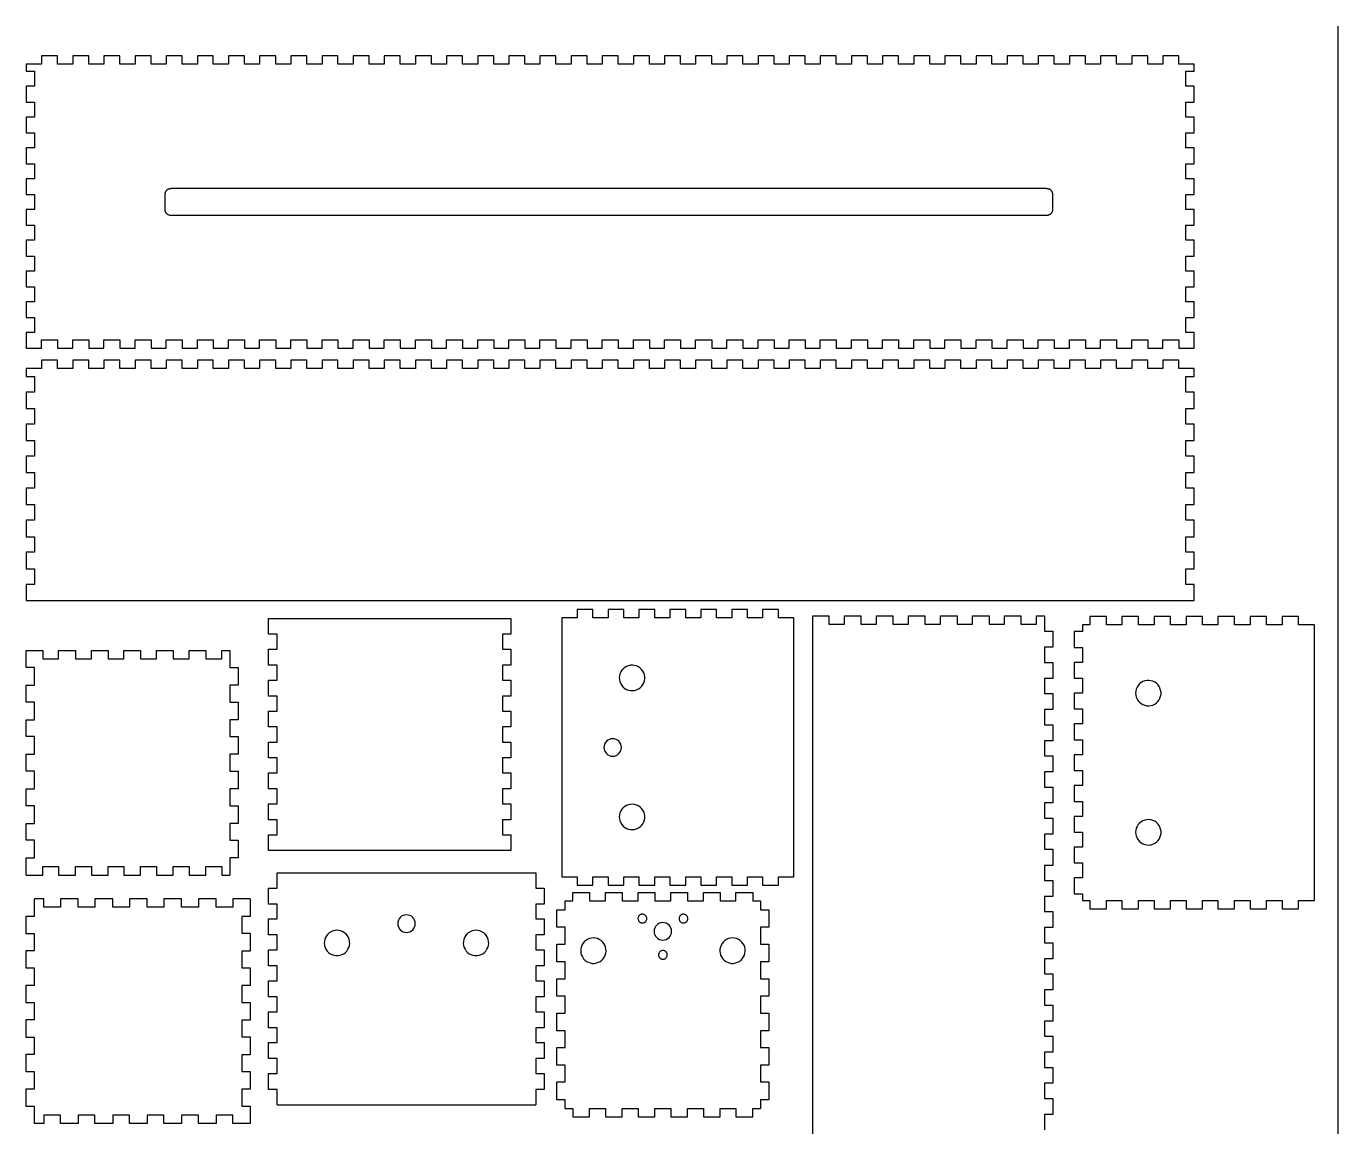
# Model space of a CAD drawing. Extents: x -165 to 464, y 144 to 1044.
# Drawn here: x -165 to 464, y 517 to 1044 of the extents above; entities that cross this region are included whole.
import ezdxf

# ---------------------------------------------------------------- set-up
doc = ezdxf.new("R2010")
doc.units = 0
doc.layers.add('LAYER_1', color=7, linetype='CONTINUOUS')

msp = doc.modelspace()

# ---------------------------------------------------------------- linework, layer by layer
at = {"layer": 'LAYER_1', "color": 7}
for points in [[(463.67, 1044.43), (463.67, 144.43)], [(-157.99, 894.1), (-150.3, 894.1), (-150.3, 890.1), (-143, 890.1), (-143, 894.1), (-135.38, 894.1), (-135.38, 890.1), (-128.08, 890.1), (-128.08, 894.1), (-120.4, 894.1), (-120.4, 890.1), (-113.16, 890.1), (-113.16, 894.1), (-105.47, 894.1), (-105.47, 890.1), (-98.23, 890.1), (-98.23, 894.1), (-90.55, 894.1), (-90.55, 890.1), (-83.25, 890.1), (-83.25, 894.1), (-75.63, 894.1), (-75.63, 890.1), (-68.33, 890.1), (-68.33, 894.1), (-60.64, 894.1), (-60.64, 890.1), (-53.4, 890.1), (-53.4, 894.1), (-45.72, 894.1), (-45.72, 890.1), (-38.48, 890.1), (-38.48, 894.1), (-30.8, 894.1), (-30.8, 890.1), (-23.5, 890.1), (-23.5, 894.1), (-15.87, 894.1), (-15.87, 890.1), (-8.57, 890.1), (-8.57, 894.1), (-0.89, 894.1), (-0.89, 890.1), (6.35, 890.1), (6.35, 894.1), (14.03, 894.1), (14.03, 890.1), (21.27, 890.1), (21.27, 894.1), (28.96, 894.1), (28.96, 890.1), (36.26, 890.1), (36.26, 894.1), (43.88, 894.1), (43.88, 890.1), (51.18, 890.1), (51.18, 894.1), (58.86, 894.1), (58.86, 890.1), (66.1, 890.1), (66.1, 894.1), (73.79, 894.1), (73.79, 890.1), (81.03, 890.1), (81.03, 894.1), (88.71, 894.1), (88.71, 890.1), (96.01, 890.1), (96.01, 894.1), (103.63, 894.1), (103.63, 890.1), (110.93, 890.1), (110.93, 894.1), (118.62, 894.1), (118.62, 890.1), (125.86, 890.1), (125.86, 894.1), (133.54, 894.1), (133.54, 890.1), (140.78, 890.1), (140.78, 894.1), (148.46, 894.1), (148.46, 890.1), (155.7, 890.1), (155.7, 894.1), (163.39, 894.1), (163.39, 890.1), (170.69, 890.1), (170.69, 894.1), (178.31, 894.1), (178.31, 890.1), (185.61, 890.1), (185.61, 894.1), (193.29, 894.1), (193.29, 890.1), (200.53, 890.1), (200.53, 894.1), (208.22, 894.1), (208.22, 890.1), (215.46, 890.1), (215.46, 894.1), (223.14, 894.1), (223.14, 890.1), (230.44, 890.1), (230.44, 894.1), (238.06, 894.1), (238.06, 890.1), (245.36, 890.1), (245.36, 894.1), (253.05, 894.1), (253.05, 890.1), (260.29, 890.1), (260.29, 894.1), (267.97, 894.1), (267.97, 890.1), (275.21, 890.1), (275.21, 894.1), (282.89, 894.1), (282.89, 890.1), (290.2, 890.1), (290.2, 894.1), (297.82, 894.1), (297.82, 890.1), (305.12, 890.1), (305.12, 894.1), (312.8, 894.1), (312.8, 890.1), (320.04, 890.1), (320.04, 894.1), (327.72, 894.1), (327.72, 890.1), (334.96, 890.1), (334.96, 894.1), (342.65, 894.1), (342.65, 890.1), (349.95, 890.1), (349.95, 894.1), (357.57, 894.1), (357.57, 890.1), (364.87, 890.1), (364.87, 894.1), (372.56, 894.1), (372.56, 890.1), (379.79, 890.1), (379.79, 894.1), (387.48, 894.1), (387.48, 890.1), (394.84, 890.1), (394.84, 897.52), (390.84, 897.52), (390.84, 904.7), (394.84, 904.7), (394.84, 912.32), (390.84, 912.32), (390.84, 919.5), (394.84, 919.5), (394.84, 927.05), (390.84, 927.05), (390.84, 934.23), (394.84, 934.23), (394.84, 941.85), (390.84, 941.85), (390.84, 949.02), (394.84, 949.02), (394.84, 956.58), (390.84, 956.58), (390.84, 963.76), (394.84, 963.76), (394.84, 971.31), (390.84, 971.31), (390.84, 978.49), (394.84, 978.49), (394.84, 986.11), (390.84, 986.11), (390.84, 993.28), (394.84, 993.28), (394.84, 1000.84), (390.84, 1000.84), (390.84, 1008.01), (394.84, 1008.01), (394.84, 1015.63), (390.84, 1015.63), (390.84, 1022.81), (394.84, 1022.81), (394.84, 1026.24), (387.48, 1026.24), (387.48, 1030.24), (379.79, 1030.24), (379.79, 1026.24), (372.56, 1026.24), (372.56, 1030.24), (364.87, 1030.24), (364.87, 1026.24), (357.57, 1026.24), (357.57, 1030.24), (349.95, 1030.24), (349.95, 1026.24), (342.65, 1026.24), (342.65, 1030.24), (334.96, 1030.24), (334.96, 1026.24), (327.72, 1026.24), (327.72, 1030.24), (320.04, 1030.24), (320.04, 1026.24), (312.8, 1026.24), (312.8, 1030.24), (305.12, 1030.24), (305.12, 1026.24), (297.82, 1026.24), (297.82, 1030.24), (290.2, 1030.24), (290.2, 1026.24), (282.89, 1026.24), (282.89, 1030.24), (275.21, 1030.24), (275.21, 1026.24), (267.97, 1026.24), (267.97, 1030.24), (260.29, 1030.24), (260.29, 1026.24), (253.05, 1026.24), (253.05, 1030.24), (245.36, 1030.24), (245.36, 1026.24), (238.06, 1026.24), (238.06, 1030.24), (230.44, 1030.24), (230.44, 1026.24), (223.14, 1026.24), (223.14, 1030.24), (215.46, 1030.24), (215.46, 1026.24), (208.22, 1026.24), (208.22, 1030.24), (200.53, 1030.24), (200.53, 1026.24), (193.29, 1026.24), (193.29, 1030.24), (185.61, 1030.24), (185.61, 1026.24), (178.31, 1026.24), (178.31, 1030.24), (170.69, 1030.24), (170.69, 1026.24), (163.39, 1026.24), (163.39, 1030.24), (155.7, 1030.24), (155.7, 1026.24), (148.46, 1026.24), (148.46, 1030.24), (140.78, 1030.24), (140.78, 1026.24), (133.54, 1026.24), (133.54, 1030.24), (125.86, 1030.24), (125.86, 1026.24), (118.62, 1026.24), (118.62, 1030.24), (110.93, 1030.24), (110.93, 1026.24), (103.63, 1026.24), (103.63, 1030.24), (96.01, 1030.24), (96.01, 1026.24), (88.71, 1026.24), (88.71, 1030.24), (81.03, 1030.24), (81.03, 1026.24), (73.79, 1026.24), (73.79, 1030.24), (66.1, 1030.24), (66.1, 1026.24), (58.86, 1026.24), (58.86, 1030.24), (51.18, 1030.24), (51.18, 1026.24), (43.88, 1026.24), (43.88, 1030.24), (36.26, 1030.24), (36.26, 1026.24), (28.96, 1026.24), (28.96, 1030.24), (21.27, 1030.24), (21.27, 1026.24), (14.03, 1026.24), (14.03, 1030.24), (6.35, 1030.24), (6.35, 1026.24), (-0.89, 1026.24), (-0.89, 1030.24), (-8.57, 1030.24), (-8.57, 1026.24), (-15.87, 1026.24), (-15.87, 1030.24), (-23.5, 1030.24), (-23.5, 1026.24), (-30.8, 1026.24), (-30.8, 1030.24), (-38.48, 1030.24), (-38.48, 1026.24), (-45.72, 1026.24), (-45.72, 1030.24), (-53.4, 1030.24), (-53.4, 1026.24), (-60.64, 1026.24), (-60.64, 1030.24), (-68.33, 1030.24), (-68.33, 1026.24), (-75.63, 1026.24), (-75.63, 1030.24), (-83.25, 1030.24), (-83.25, 1026.24), (-90.55, 1026.24), (-90.55, 1030.24), (-98.23, 1030.24), (-98.23, 1026.24), (-105.47, 1026.24), (-105.47, 1030.24), (-113.16, 1030.24), (-113.16, 1026.24), (-120.4, 1026.24), (-120.4, 1030.24), (-128.08, 1030.24), (-128.08, 1026.24), (-135.38, 1026.24), (-135.38, 1030.24), (-143, 1030.24), (-143, 1026.24), (-150.3, 1026.24), (-150.3, 1030.24), (-157.99, 1030.24), (-157.99, 1026.24), (-165.35, 1026.24), (-165.35, 1022.81), (-161.35, 1022.81), (-161.35, 1015.63), (-165.35, 1015.63), (-165.35, 1008.01), (-161.35, 1008.01), (-161.35, 1000.84), (-165.35, 1000.84), (-165.35, 993.28), (-161.35, 993.28), (-161.35, 986.11), (-165.35, 986.11), (-165.35, 978.49), (-161.35, 978.49), (-161.35, 971.31), (-165.35, 971.31), (-165.35, 963.76), (-161.35, 963.76), (-161.35, 956.58), (-165.35, 956.58), (-165.35, 949.02), (-161.35, 949.02), (-161.35, 941.85), (-165.35, 941.85), (-165.35, 934.23), (-161.35, 934.23), (-161.35, 927.05), (-165.35, 927.05), (-165.35, 919.5), (-161.35, 919.5), (-161.35, 912.32), (-165.35, 912.32), (-165.35, 904.7), (-161.35, 904.7), (-161.35, 897.52), (-165.35, 897.52), (-165.35, 890.1), (-157.99, 890.1), (-157.99, 894.1)], [(-95.57, 966.55), (-95.82, 966.55), (-96.01, 966.49), (-96.2, 966.49), (-96.39, 966.49), (-96.52, 966.42), (-96.71, 966.42), (-96.9, 966.36), (-97.03, 966.3), (-97.22, 966.3), (-97.35, 966.23), (-97.47, 966.17), (-97.6, 966.1), (-97.73, 965.98), (-97.85, 965.91), (-97.98, 965.85), (-98.11, 965.72), (-98.17, 965.6), (-98.3, 965.53), (-98.36, 965.41), (-98.42, 965.28), (-98.49, 965.15), (-98.62, 965.03), (-98.68, 964.9), (-98.68, 964.71), (-98.74, 964.58), (-98.81, 964.45), (-98.81, 964.26), (-98.87, 964.07), (-98.87, 963.88), (-98.87, 963.76), (-98.93, 963.56), (-98.93, 963.37), (-98.93, 957.02), (-98.93, 956.77), (-98.87, 956.64), (-98.87, 956.45), (-98.87, 956.26), (-98.81, 956.07), (-98.81, 955.94), (-98.74, 955.75), (-98.68, 955.63), (-98.68, 955.44), (-98.62, 955.31), (-98.49, 955.18), (-98.42, 955.06), (-98.36, 954.93), (-98.3, 954.8), (-98.17, 954.74), (-98.11, 954.61), (-97.98, 954.55), (-97.85, 954.42), (-97.73, 954.36), (-97.6, 954.29), (-97.47, 954.17), (-97.35, 954.1), (-97.22, 954.1), (-97.03, 954.04), (-96.9, 953.98), (-96.71, 953.91), (-96.52, 953.91), (-96.39, 953.85), (-96.2, 953.85), (-96.01, 953.85), (-95.82, 953.85), (-95.57, 953.85), (323.72, 953.85), (323.91, 953.85), (324.1, 953.85), (324.3, 953.85), (324.49, 953.85), (324.68, 953.91), (324.8, 953.91), (324.99, 953.98), (325.12, 954.04), (325.31, 954.1), (325.44, 954.1), (325.57, 954.17), (325.69, 954.29), (325.82, 954.36), (325.95, 954.42), (326.07, 954.55), (326.2, 954.61), (326.26, 954.74), (326.39, 954.8), (326.45, 954.93), (326.58, 955.06), (326.64, 955.18), (326.71, 955.31), (326.77, 955.44), (326.83, 955.63), (326.83, 955.75), (326.9, 955.94), (326.96, 956.07), (326.96, 956.26), (326.96, 956.45), (327.03, 956.64), (327.03, 956.77), (327.03, 957.02), (327.03, 963.37), (327.03, 963.56), (327.03, 963.76), (326.96, 963.88), (326.96, 964.07), (326.96, 964.26), (326.9, 964.45), (326.83, 964.58), (326.83, 964.71), (326.77, 964.9), (326.71, 965.03), (326.64, 965.15), (326.58, 965.28), (326.45, 965.41), (326.39, 965.53), (326.26, 965.6), (326.2, 965.72), (326.07, 965.85), (325.95, 965.91), (325.82, 965.98), (325.69, 966.1), (325.57, 966.17), (325.44, 966.23), (325.31, 966.3), (325.12, 966.3), (324.99, 966.36), (324.8, 966.42), (324.68, 966.42), (324.49, 966.49), (324.3, 966.49), (324.1, 966.49), (323.91, 966.55), (323.72, 966.55), (-95.57, 966.55)], [(320.04, 884.26), (320.04, 880.26), (312.8, 880.26), (312.8, 884.26), (305.12, 884.26), (305.12, 880.26), (297.82, 880.26), (297.82, 884.26), (290.2, 884.26), (290.2, 880.26), (282.89, 880.26), (282.89, 884.26), (275.21, 884.26), (275.21, 880.26), (267.97, 880.26), (267.97, 884.26), (260.29, 884.26), (260.29, 880.26), (253.05, 880.26), (253.05, 884.26), (245.36, 884.26), (245.36, 880.26), (238.06, 880.26), (238.06, 884.26), (230.44, 884.26), (230.44, 880.26), (223.14, 880.26), (223.14, 884.26), (215.46, 884.26), (215.46, 880.26), (208.22, 880.26), (208.22, 884.26), (200.53, 884.26), (200.53, 880.26), (193.29, 880.26), (193.29, 884.26), (185.61, 884.26), (185.61, 880.26), (178.31, 880.26), (178.31, 884.26), (170.69, 884.26), (170.69, 880.26), (163.39, 880.26), (163.39, 884.26), (155.7, 884.26), (155.7, 880.26), (148.46, 880.26), (148.46, 884.26), (140.78, 884.26), (140.78, 880.26), (133.54, 880.26), (133.54, 884.26), (125.86, 884.26), (125.86, 880.26), (118.55, 880.26), (118.55, 884.26), (110.93, 884.26), (110.93, 880.26), (103.63, 880.26), (103.63, 884.26), (95.95, 884.26), (95.95, 880.26), (88.71, 880.26), (88.71, 884.26), (81.03, 884.26), (81.03, 880.26), (73.79, 880.26), (73.79, 884.26), (66.1, 884.26), (66.1, 880.26), (58.86, 880.26), (58.86, 884.26), (51.18, 884.26), (51.18, 880.26), (43.88, 880.26), (43.88, 884.26), (36.26, 884.26), (36.26, 880.26), (28.96, 880.26), (28.96, 884.26), (21.27, 884.26), (21.27, 880.26), (14.03, 880.26), (14.03, 884.26), (6.35, 884.26), (6.35, 880.26), (-0.89, 880.26), (-0.89, 884.26), (-8.57, 884.26), (-8.57, 880.26), (-15.87, 880.26), (-15.87, 884.26), (-23.5, 884.26), (-23.5, 880.26), (-30.8, 880.26), (-30.8, 884.26), (-38.48, 884.26), (-38.48, 880.26), (-45.72, 880.26), (-45.72, 884.26), (-53.4, 884.26), (-53.4, 880.26), (-60.64, 880.26), (-60.64, 884.26), (-68.33, 884.26), (-68.33, 880.26), (-75.63, 880.26), (-75.63, 884.26), (-83.25, 884.26), (-83.25, 880.26), (-90.55, 880.26), (-90.55, 884.26), (-98.23, 884.26), (-98.23, 880.26), (-105.47, 880.26), (-105.47, 884.26), (-113.16, 884.26), (-113.16, 880.26), (-120.4, 880.26), (-120.4, 884.26), (-128.08, 884.26), (-128.08, 880.26), (-135.38, 880.26), (-135.38, 884.26), (-143, 884.26), (-143, 880.26), (-150.3, 880.26), (-150.3, 884.26), (-157.99, 884.26), (-157.99, 880.26), (-165.35, 880.26), (-165.35, 876.45), (-161.35, 876.45), (-161.35, 868.95), (-165.35, 868.95), (-165.35, 861.08), (-161.35, 861.08), (-161.35, 853.65), (-165.35, 853.65), (-165.35, 845.78), (-161.35, 845.78), (-161.35, 838.28), (-165.35, 838.28), (-165.35, 830.41), (-161.35, 830.41), (-161.35, 822.92), (-165.35, 822.92), (-165.35, 815.04), (-161.35, 815.04), (-161.35, 807.55), (-165.35, 807.55), (-165.35, 799.67), (-161.35, 799.67), (-161.35, 792.18), (-165.35, 792.18), (-165.35, 784.31), (-161.35, 784.31), (-161.35, 776.81), (-165.35, 776.81), (-165.35, 769.07), (394.84, 769.07), (394.84, 776.81), (390.84, 776.81), (390.84, 784.31), (394.84, 784.31), (394.84, 792.18), (390.84, 792.18), (390.84, 799.67), (394.84, 799.67), (394.84, 807.55), (390.84, 807.55), (390.84, 815.04), (394.84, 815.04), (394.84, 822.92), (390.84, 822.92), (390.84, 830.41), (394.84, 830.41), (394.84, 838.28), (390.84, 838.28), (390.84, 845.78), (394.84, 845.78), (394.84, 853.65), (390.84, 853.65), (390.84, 861.08), (394.84, 861.08), (394.84, 868.95), (390.84, 868.95), (390.84, 876.45), (394.84, 876.45), (394.84, 880.26), (387.48, 880.26), (387.48, 884.26), (379.79, 884.26), (379.79, 880.26), (372.56, 880.26), (372.56, 884.26), (364.87, 884.26), (364.87, 880.26), (357.57, 880.26), (357.57, 884.26), (349.95, 884.26), (349.95, 880.26), (342.65, 880.26), (342.65, 884.26), (334.96, 884.26), (334.96, 880.26), (327.72, 880.26), (327.72, 884.26), (320.04, 884.26)], [(106.46, 636.53), (113.7, 636.53), (113.7, 632.53), (121.32, 632.53), (121.32, 636.53), (128.49, 636.53), (128.49, 632.53), (136.11, 632.53), (136.11, 636.53), (143.35, 636.53), (143.35, 632.53), (150.97, 632.53), (150.97, 636.53), (158.15, 636.53), (158.15, 632.53), (165.77, 632.53), (165.77, 636.53), (173.01, 636.53), (173.01, 632.53), (180.63, 632.53), (180.63, 636.53), (187.8, 636.53), (187.8, 632.53), (195.42, 632.53), (195.42, 636.53), (202.72, 636.53), (202.72, 760.74), (195.42, 760.74), (195.42, 764.74), (187.8, 764.74), (187.8, 760.74), (180.63, 760.74), (180.63, 764.74), (173.01, 764.74), (173.01, 760.74), (165.77, 760.74), (165.77, 764.74), (158.15, 764.74), (158.15, 760.74), (150.97, 760.74), (150.97, 764.74), (143.35, 764.74), (143.35, 760.74), (136.11, 760.74), (136.11, 764.74), (128.49, 764.74), (128.49, 760.74), (121.32, 760.74), (121.32, 764.74), (113.7, 764.74), (113.7, 760.74), (106.46, 760.74), (106.46, 764.74), (98.9, 764.74), (98.9, 760.74), (91.53, 760.74), (91.53, 636.53), (98.9, 636.53), (98.9, 632.53), (106.46, 632.53), (106.46, 636.53)], [(211.84, 201.53), (211.84, 761.73), (219.58, 761.73), (219.58, 757.73), (227.08, 757.73), (227.08, 761.73), (234.95, 761.73), (234.95, 757.73), (242.44, 757.73), (242.44, 761.73), (250.32, 761.73), (250.32, 757.73), (257.81, 757.73), (257.81, 761.73), (265.68, 761.73), (265.68, 757.73), (273.18, 757.73), (273.18, 761.73), (281.05, 761.73), (281.05, 757.73), (288.54, 757.73), (288.54, 761.73), (296.42, 761.73), (296.42, 757.73), (303.85, 757.73), (303.85, 761.73), (311.72, 761.73), (311.72, 757.73), (319.22, 757.73), (319.22, 761.73), (323.03, 761.73), (323.03, 754.36), (327.03, 754.36), (327.03, 746.68), (323.03, 746.68), (323.03, 739.37), (327.03, 739.37), (327.03, 731.75), (323.03, 731.75), (323.03, 724.45), (327.03, 724.45), (327.03, 716.77), (323.03, 716.77), (323.03, 709.53), (327.03, 709.53), (327.03, 701.85), (323.03, 701.85), (323.03, 694.61), (327.03, 694.61), (327.03, 686.92), (323.03, 686.92), (323.03, 679.62), (327.03, 679.62), (327.03, 672), (323.03, 672), (323.03, 664.7), (327.03, 664.7), (327.03, 657.02), (323.03, 657.02), (323.03, 649.78), (327.03, 649.78), (327.03, 642.09), (323.03, 642.09), (323.03, 634.85), (327.03, 634.85), (327.03, 627.17), (323.03, 627.17), (323.03, 619.93), (327.03, 619.93), (327.03, 612.25), (323.03, 612.25), (323.03, 604.95), (327.03, 604.95), (327.03, 597.26), (323.03, 597.26), (323.03, 590.02), (327.03, 590.02), (327.03, 582.34), (323.03, 582.34), (323.03, 575.1), (327.03, 575.1), (327.03, 567.42), (323.03, 567.42), (323.03, 560.18), (327.03, 560.18), (327.03, 552.49), (323.03, 552.49), (323.03, 545.19), (327.03, 545.19), (327.03, 537.57), (323.03, 537.57), (323.03, 530.27), (327.03, 530.27), (327.03, 522.59), (323.03, 522.59), (323.03, 515.35)], [(383.41, 625.23), (390.91, 625.23), (390.91, 621.23), (398.78, 621.23), (398.78, 625.23), (406.21, 625.23), (406.21, 621.23), (414.08, 621.23), (414.08, 625.23), (421.58, 625.23), (421.58, 621.23), (429.45, 621.23), (429.45, 625.23), (436.94, 625.23), (436.94, 621.23), (444.82, 621.23), (444.82, 625.23), (452.44, 625.23), (452.44, 757.38), (444.82, 757.38), (444.82, 761.38), (436.94, 761.38), (436.94, 757.38), (429.45, 757.38), (429.45, 761.38), (421.58, 761.38), (421.58, 757.38), (414.08, 757.38), (414.08, 761.38), (406.21, 761.38), (406.21, 757.38), (398.78, 757.38), (398.78, 761.38), (390.91, 761.38), (390.91, 757.38), (383.41, 757.38), (383.41, 761.38), (375.54, 761.38), (375.54, 757.38), (368.05, 757.38), (368.05, 761.38), (360.17, 761.38), (360.17, 757.38), (352.68, 757.38), (352.68, 761.38), (344.81, 761.38), (344.81, 757.38), (341.25, 757.38), (341.25, 754.14), (337.25, 754.14), (337.25, 746.52), (341.25, 746.52), (341.25, 739.34), (337.25, 739.34), (337.25, 731.79), (341.25, 731.79), (341.25, 724.61), (337.25, 724.61), (337.25, 717.06), (341.25, 717.06), (341.25, 709.88), (337.25, 709.88), (337.25, 702.26), (341.25, 702.26), (341.25, 695.08), (337.25, 695.08), (337.25, 687.53), (341.25, 687.53), (341.25, 680.35), (337.25, 680.35), (337.25, 672.73), (341.25, 672.73), (341.25, 665.56), (337.25, 665.56), (337.25, 658), (341.25, 658), (341.25, 650.82), (337.25, 650.82), (337.25, 643.27), (341.25, 643.27), (341.25, 636.09), (337.25, 636.09), (337.25, 628.47), (341.25, 628.47), (341.25, 625.23), (344.81, 625.23), (344.81, 621.23), (352.68, 621.23), (352.68, 625.23), (360.17, 625.23), (360.17, 621.23), (368.05, 621.23), (368.05, 625.23), (375.54, 625.23), (375.54, 621.23), (383.41, 621.23), (383.41, 625.23)], [(63.12, 686.42), (67.12, 686.42), (67.12, 678.8), (63.12, 678.8), (63.12, 671.56), (67.12, 671.56), (67.12, 663.94), (63.12, 663.94), (63.12, 656.76), (67.12, 656.76), (67.12, 649.21), (63.12, 649.21), (-41.47, 649.21), (-49.09, 649.21), (-49.09, 656.76), (-45.08, 656.76), (-45.08, 663.94), (-49.09, 663.94), (-49.09, 671.56), (-45.08, 671.56), (-45.08, 678.8), (-49.09, 678.8), (-49.09, 686.42), (-45.08, 686.42), (-45.08, 693.59), (-49.09, 693.59), (-49.09, 701.21), (-45.08, 701.21), (-45.08, 708.45), (-49.09, 708.45), (-49.09, 716.07), (-45.08, 716.07), (-45.08, 723.25), (-49.09, 723.25), (-49.09, 730.87), (-45.08, 730.87), (-45.08, 738.11), (-49.09, 738.11), (-49.09, 745.73), (-45.08, 745.73), (-45.08, 752.9), (-49.09, 752.9), (-49.09, 760.39), (67.12, 760.39), (67.12, 752.9), (63.12, 752.9), (63.12, 745.73), (67.12, 745.73), (67.12, 738.11), (63.12, 738.11), (63.12, 730.87), (67.12, 730.87), (67.12, 723.25), (63.12, 723.25), (63.12, 716.07), (67.12, 716.07), (67.12, 708.45), (63.12, 708.45), (63.12, 701.21), (67.12, 701.21), (67.12, 693.59), (63.12, 693.59), (63.12, 686.42)], [(-165.35, 637.46), (-165.35, 645.65), (-161.35, 645.65), (-161.35, 654.16), (-165.35, 654.16), (-165.35, 662.22), (-161.35, 662.22), (-161.35, 670.67), (-165.35, 670.67), (-165.35, 678.8), (-161.35, 678.8), (-161.35, 687.24), (-165.35, 687.24), (-165.35, 695.37), (-161.35, 695.37), (-161.35, 703.82), (-165.35, 703.82), (-165.35, 711.94), (-161.35, 711.94), (-161.35, 720.39), (-165.35, 720.39), (-165.35, 728.52), (-161.35, 728.52), (-161.35, 736.96), (-165.35, 736.96), (-165.35, 745.15), (-157.42, 745.15), (-157.42, 741.15), (-149.8, 741.15), (-149.8, 745.15), (-141.73, 745.15), (-141.73, 741.15), (-134.11, 741.15), (-134.11, 745.15), (-126.11, 745.15), (-126.11, 741.15), (-118.49, 741.15), (-118.49, 745.15), (-110.49, 745.15), (-110.49, 741.15), (-102.87, 741.15), (-102.87, 745.15), (-94.81, 745.15), (-94.81, 741.15), (-87.19, 741.15), (-87.19, 745.15), (-79.18, 745.15), (-79.18, 741.15), (-71.56, 741.15), (-71.56, 745.15), (-67.63, 745.15), (-67.63, 736.96), (-63.63, 736.96), (-63.63, 728.52), (-67.63, 728.52), (-67.63, 720.39), (-63.63, 720.39), (-63.63, 711.94), (-67.63, 711.94), (-67.63, 703.82), (-63.63, 703.82), (-63.63, 695.37), (-67.63, 695.37), (-67.63, 687.24), (-63.63, 687.24), (-63.63, 678.8), (-67.63, 678.8), (-67.63, 670.67), (-63.63, 670.67), (-63.63, 662.22), (-67.63, 662.22), (-67.63, 654.16), (-63.63, 654.16), (-63.63, 645.65), (-67.63, 645.65), (-67.63, 637.46)], [(119.09, 731.97), (119.16, 731.02), (119.41, 730.07), (119.79, 729.11), (120.3, 728.29), (120.94, 727.59), (121.7, 726.96), (122.59, 726.45), (123.48, 726.13), (124.43, 725.94), (125.44, 725.88), (126.4, 726), (127.35, 726.26), (128.24, 726.7), (129.06, 727.27), (129.76, 727.91), (130.33, 728.73), (130.78, 729.56), (131.1, 730.51), (131.29, 731.46), (131.29, 732.48), (131.1, 733.43), (130.78, 734.39), (130.33, 735.21), (129.76, 736.04), (129.06, 736.67), (128.24, 737.24), (127.35, 737.69), (126.4, 737.94), (125.44, 738.07), (124.43, 738), (123.48, 737.81), (122.59, 737.5), (121.7, 736.99), (120.94, 736.35), (120.3, 735.66), (119.79, 734.83), (119.41, 733.88), (119.16, 732.92), (119.09, 731.97)], [(366.71, 724.68), (366.78, 723.72), (367.03, 722.77), (367.41, 721.82), (367.92, 720.99), (368.56, 720.29), (369.32, 719.66), (370.21, 719.15), (371.09, 718.83), (372.05, 718.64), (373.06, 718.58), (374.02, 718.71), (374.97, 718.96), (375.86, 719.4), (376.68, 719.98), (377.38, 720.61), (377.95, 721.44), (378.4, 722.26), (378.71, 723.21), (378.91, 724.17), (378.91, 725.18), (378.71, 726.14), (378.4, 727.09), (377.95, 727.91), (377.38, 728.74), (376.68, 729.37), (375.86, 729.95), (374.97, 730.39), (374.02, 730.64), (373.06, 730.77), (372.05, 730.71), (371.09, 730.52), (370.21, 730.2), (369.32, 729.69), (368.56, 729.06), (367.92, 728.36), (367.41, 727.53), (367.03, 726.58), (366.78, 725.63), (366.71, 724.68)], [(111.73, 698.63), (111.79, 697.81), (112.05, 697.05), (112.43, 696.29), (112.93, 695.65), (113.57, 695.14), (114.33, 694.76), (115.09, 694.51), (115.92, 694.44), (116.74, 694.51), (117.51, 694.76), (118.27, 695.14), (118.9, 695.65), (119.41, 696.29), (119.79, 697.05), (120.05, 697.81), (120.11, 698.63), (120.05, 699.46), (119.79, 700.22), (119.41, 700.98), (118.9, 701.62), (118.27, 702.13), (117.51, 702.51), (116.74, 702.76), (115.92, 702.83), (115.09, 702.76), (114.33, 702.51), (113.57, 702.13), (112.93, 701.62), (112.43, 700.98), (112.05, 700.22), (111.79, 699.46), (111.73, 698.63)], [(119.09, 665.3), (119.16, 664.34), (119.41, 663.39), (119.79, 662.44), (120.3, 661.61), (120.94, 660.92), (121.7, 660.28), (122.59, 659.77), (123.48, 659.46), (124.43, 659.26), (125.44, 659.2), (126.4, 659.33), (127.35, 659.58), (128.24, 660.03), (129.06, 660.6), (129.76, 661.23), (130.33, 662.06), (130.78, 662.88), (131.1, 663.84), (131.29, 664.79), (131.29, 665.81), (131.1, 666.76), (130.78, 667.71), (130.33, 668.54), (129.76, 669.36), (129.06, 670), (128.24, 670.57), (127.35, 671.01), (126.4, 671.27), (125.44, 671.39), (124.43, 671.33), (123.48, 671.14), (122.59, 670.82), (121.7, 670.31), (120.94, 669.68), (120.3, 668.98), (119.79, 668.15), (119.41, 667.2), (119.16, 666.25), (119.09, 665.3)], [(366.71, 657.94), (366.78, 656.98), (367.03, 656.03), (367.41, 655.08), (367.92, 654.25), (368.56, 653.55), (369.32, 652.92), (370.21, 652.41), (371.09, 652.09), (372.05, 651.9), (373.06, 651.84), (374.02, 651.97), (374.97, 652.22), (375.86, 652.67), (376.68, 653.24), (377.38, 653.87), (377.95, 654.7), (378.4, 655.52), (378.71, 656.48), (378.91, 657.43), (378.91, 658.44), (378.71, 659.4), (378.4, 660.35), (377.95, 661.18), (377.38, 662), (376.68, 662.64), (375.86, 663.21), (374.97, 663.65), (374.02, 663.91), (373.06, 664.03), (372.05, 663.97), (371.09, 663.78), (370.21, 663.46), (369.32, 662.95), (368.56, 662.32), (367.92, 661.62), (367.41, 660.79), (367.03, 659.84), (366.78, 658.89), (366.71, 657.94)], [(-165.35, 637.46), (-157.42, 637.46), (-157.42, 641.46), (-149.8, 641.46), (-149.8, 637.46), (-141.73, 637.46), (-141.73, 641.46), (-134.11, 641.46), (-134.11, 637.46), (-126.11, 637.46), (-126.11, 641.46), (-118.49, 641.46), (-118.49, 637.46), (-110.49, 637.46), (-110.49, 641.46), (-102.87, 641.46), (-102.87, 637.46), (-94.81, 637.46), (-94.81, 641.46), (-87.19, 641.46), (-87.19, 637.46), (-79.18, 637.46), (-79.18, 641.46), (-71.56, 641.46), (-71.56, 637.46), (-67.63, 637.46)], [(-45.08, 527.29), (-45.08, 534.65), (-49.09, 534.65), (-49.09, 542.21), (-45.08, 542.21), (-45.08, 549.45), (-49.09, 549.45), (-49.09, 557.07), (-45.08, 557.07), (-45.08, 564.24), (-49.09, 564.24), (-49.09, 571.86), (-45.08, 571.86), (-45.08, 579.1), (-49.09, 579.1), (-49.09, 586.72), (-45.08, 586.72), (-45.08, 593.9), (-49.09, 593.9), (-49.09, 601.52), (-45.08, 601.52), (-45.08, 608.76), (-49.09, 608.76), (-49.09, 616.38), (-45.08, 616.38), (-45.08, 623.55), (-49.09, 623.55), (-49.09, 631.17), (-45.08, 631.17), (-45.08, 638.47), (79.12, 638.47), (79.12, 631.17), (83.12, 631.17), (83.12, 623.55), (79.12, 623.55), (79.12, 616.38), (83.12, 616.38), (83.12, 608.76), (79.12, 608.76), (79.12, 601.52), (83.12, 601.52), (83.12, 593.9), (79.12, 593.9), (79.12, 586.72), (83.12, 586.72), (83.12, 579.1), (79.12, 579.1), (79.12, 571.86), (83.12, 571.86), (83.12, 564.24), (79.12, 564.24), (79.12, 557.07), (83.12, 557.07), (83.12, 549.45), (79.12, 549.45), (79.12, 542.21), (83.12, 542.21), (83.12, 534.65), (79.12, 534.65), (79.12, 527.29)], [(-57.91, 625.96), (-57.91, 617.58), (-61.91, 617.58), (-61.91, 609.52), (-57.91, 609.52), (-57.91, 601.01), (-61.91, 601.01), (-61.91, 592.94), (-57.91, 592.94), (-57.91, 584.44), (-61.91, 584.44), (-61.91, 576.37), (-57.91, 576.37), (-57.91, 567.86), (-61.91, 567.86), (-61.91, 559.8), (-57.91, 559.8), (-57.91, 551.29), (-61.91, 551.29), (-61.91, 543.22), (-57.91, 543.22), (-57.91, 534.78), (-61.91, 534.78), (-61.91, 526.65), (-57.91, 526.65), (-57.91, 518.27), (-66.23, 518.27), (-66.23, 522.27), (-74.29, 522.27), (-74.29, 518.27), (-82.8, 518.27), (-82.8, 522.27), (-90.87, 522.27), (-90.87, 518.27), (-99.31, 518.27), (-99.31, 522.27), (-107.38, 522.27), (-107.38, 518.27), (-115.82, 518.27), (-115.82, 522.27), (-123.89, 522.27), (-123.89, 518.27), (-132.4, 518.27), (-132.4, 522.27), (-140.46, 522.27), (-140.46, 518.27), (-148.91, 518.27), (-148.91, 522.27), (-156.97, 522.27), (-156.97, 518.27), (-161.35, 518.27), (-161.35, 526.46), (-165.35, 526.46), (-165.35, 534.97), (-161.35, 534.97), (-161.35, 543.03), (-165.35, 543.03), (-165.35, 551.54), (-161.35, 551.54), (-161.35, 559.61), (-165.35, 559.61), (-165.35, 568.12), (-161.35, 568.12), (-161.35, 576.18), (-165.35, 576.18), (-165.35, 584.63), (-161.35, 584.63), (-161.35, 592.75), (-165.35, 592.75), (-165.35, 601.2), (-161.35, 601.2), (-161.35, 609.33), (-165.35, 609.33), (-165.35, 617.77), (-161.35, 617.77), (-161.35, 625.96)], [(-57.91, 625.96), (-66.23, 625.96), (-66.23, 621.96), (-74.29, 621.96), (-74.29, 625.96), (-82.8, 625.96), (-82.8, 621.96), (-90.87, 621.96), (-90.87, 625.96), (-99.31, 625.96), (-99.31, 621.96), (-107.38, 621.96), (-107.38, 625.96), (-115.82, 625.96), (-115.82, 621.96), (-123.89, 621.96), (-123.89, 625.96), (-132.4, 625.96), (-132.4, 621.96), (-140.46, 621.96), (-140.46, 625.96), (-148.91, 625.96), (-148.91, 621.96), (-156.97, 621.96), (-156.97, 625.96), (-161.35, 625.96)], [(93.07, 525.57), (93.07, 529.7), (89.07, 529.7), (89.07, 538.21), (93.07, 538.21), (93.07, 546.27), (89.07, 546.27), (89.07, 554.72), (93.07, 554.72), (93.07, 562.78), (89.07, 562.78), (89.07, 571.23), (93.07, 571.23), (93.07, 579.29), (89.07, 579.29), (89.07, 587.74), (93.07, 587.74), (93.07, 595.8), (89.07, 595.8), (89.07, 604.31), (93.07, 604.31), (93.07, 612.38), (89.07, 612.38), (89.07, 620.82), (93.07, 620.82), (93.07, 625.01), (96.81, 625.01), (96.81, 629.01), (104.81, 629.01), (104.81, 625.01), (112.43, 625.01), (112.43, 629.01), (120.5, 629.01), (120.5, 625.01), (128.12, 625.01), (128.12, 629.01), (136.12, 629.01), (136.12, 625.01), (143.74, 625.01), (143.74, 629.01), (151.8, 629.01), (151.8, 625.01), (159.42, 625.01), (159.42, 629.01), (167.42, 629.01), (167.42, 625.01), (175.04, 625.01), (175.04, 629.01), (183.05, 629.01), (183.05, 625.01), (186.79, 625.01), (186.79, 620.82), (190.79, 620.82), (190.79, 612.38), (186.79, 612.38), (186.79, 604.31), (190.79, 604.31), (190.79, 595.8), (186.79, 595.8), (186.79, 587.74), (190.79, 587.74), (190.79, 579.29), (186.79, 579.29), (186.79, 571.23), (190.79, 571.23), (190.79, 562.78), (186.79, 562.78), (186.79, 554.72), (190.79, 554.72), (190.79, 546.27), (186.79, 546.27), (186.79, 538.21), (190.79, 538.21), (190.79, 529.7), (186.79, 529.7), (186.79, 525.57)], [(17.02, 618.34), (16.19, 618.28), (15.43, 618.03), (14.67, 617.65), (14.03, 617.14), (13.53, 616.5), (13.14, 615.74), (12.89, 614.98), (12.83, 614.15), (12.89, 613.33), (13.14, 612.57), (13.53, 611.8), (14.03, 611.17), (14.67, 610.66), (15.43, 610.28), (16.19, 610.03), (17.02, 609.96), (17.84, 610.03), (18.61, 610.28), (19.37, 610.66), (20, 611.17), (20.51, 611.8), (20.89, 612.57), (21.15, 613.33), (21.21, 614.15), (21.15, 614.98), (20.89, 615.74), (20.51, 616.5), (20, 617.14), (19.37, 617.65), (18.61, 618.03), (17.84, 618.28), (17.02, 618.34)], [(128.05, 616.57), (128.12, 616.31), (128.12, 616.06), (128.24, 615.8), (128.31, 615.55), (128.44, 615.36), (128.63, 615.17), (128.82, 614.98), (129.01, 614.85), (129.2, 614.72), (129.45, 614.6), (129.71, 614.53), (129.96, 614.47), (130.21, 614.47), (130.47, 614.53), (130.72, 614.53), (130.98, 614.66), (131.23, 614.79), (131.42, 614.92), (131.61, 615.04), (131.8, 615.23), (131.93, 615.42), (132.05, 615.68), (132.18, 615.93), (132.25, 616.19), (132.25, 616.44), (132.25, 616.69), (132.25, 616.95), (132.18, 617.2), (132.05, 617.46), (131.93, 617.65), (131.8, 617.9), (131.67, 618.09), (131.48, 618.22), (131.23, 618.34), (131.04, 618.47), (130.78, 618.6), (130.53, 618.66), (130.28, 618.66), (130.02, 618.66), (129.77, 618.66), (129.52, 618.54), (129.26, 618.47), (129.01, 618.34), (128.82, 618.22), (128.63, 618.03), (128.5, 617.84), (128.37, 617.65), (128.24, 617.39), (128.18, 617.14), (128.12, 616.88), (128.05, 616.63), (128.05, 616.57)], [(147.74, 616.57), (147.8, 616.31), (147.8, 616.06), (147.93, 615.8), (147.99, 615.55), (148.18, 615.36), (148.31, 615.17), (148.5, 614.98), (148.69, 614.85), (148.88, 614.72), (149.14, 614.6), (149.39, 614.53), (149.64, 614.47), (149.9, 614.47), (150.15, 614.53), (150.41, 614.53), (150.66, 614.66), (150.91, 614.79), (151.1, 614.92), (151.3, 615.04), (151.49, 615.23), (151.61, 615.42), (151.74, 615.68), (151.87, 615.93), (151.93, 616.19), (151.93, 616.44), (151.93, 616.69), (151.93, 616.95), (151.87, 617.2), (151.8, 617.46), (151.68, 617.65), (151.49, 617.9), (151.36, 618.09), (151.17, 618.22), (150.98, 618.34), (150.72, 618.47), (150.47, 618.6), (150.22, 618.66), (149.96, 618.66), (149.71, 618.66), (149.45, 618.66), (149.2, 618.54), (148.95, 618.47), (148.76, 618.34), (148.5, 618.22), (148.37, 618.03), (148.18, 617.84), (148.06, 617.65), (147.93, 617.39), (147.87, 617.14), (147.8, 616.88), (147.74, 616.63), (147.74, 616.57)], [(-16.32, 610.98), (-17.27, 610.91), (-18.22, 610.66), (-19.18, 610.28), (-20, 609.77), (-20.7, 609.14), (-21.34, 608.37), (-21.84, 607.49), (-22.16, 606.6), (-22.35, 605.64), (-22.42, 604.63), (-22.29, 603.68), (-22.03, 602.72), (-21.59, 601.83), (-21.02, 601.01), (-20.38, 600.31), (-19.56, 599.74), (-18.73, 599.29), (-17.78, 598.98), (-16.83, 598.79), (-15.81, 598.79), (-14.86, 598.98), (-13.91, 599.29), (-13.08, 599.74), (-12.26, 600.31), (-11.62, 601.01), (-11.05, 601.83), (-10.6, 602.72), (-10.35, 603.68), (-10.22, 604.63), (-10.29, 605.64), (-10.48, 606.6), (-10.79, 607.49), (-11.3, 608.37), (-11.94, 609.14), (-12.64, 609.77), (-13.46, 610.28), (-14.41, 610.66), (-15.37, 610.91), (-16.32, 610.98)], [(50.36, 610.98), (49.4, 610.91), (48.45, 610.66), (47.5, 610.28), (46.67, 609.77), (45.97, 609.14), (45.34, 608.37), (44.83, 607.49), (44.51, 606.6), (44.32, 605.64), (44.26, 604.63), (44.39, 603.68), (44.64, 602.72), (45.09, 601.83), (45.66, 601.01), (46.29, 600.31), (47.12, 599.74), (47.94, 599.29), (48.9, 598.98), (49.85, 598.79), (50.86, 598.79), (51.82, 598.98), (52.77, 599.29), (53.59, 599.74), (54.42, 600.31), (55.06, 601.01), (55.63, 601.83), (56.07, 602.72), (56.32, 603.68), (56.45, 604.63), (56.39, 605.64), (56.2, 606.6), (55.88, 607.49), (55.37, 608.37), (54.74, 609.14), (54.04, 609.77), (53.21, 610.28), (52.26, 610.66), (51.31, 610.91), (50.36, 610.98)], [(139.99, 614.66), (139.17, 614.6), (138.4, 614.34), (137.64, 613.96), (137.01, 613.46), (136.5, 612.82), (136.12, 612.06), (135.87, 611.3), (135.8, 610.47), (135.87, 609.65), (136.12, 608.88), (136.5, 608.12), (137.01, 607.49), (137.64, 606.98), (138.4, 606.6), (139.17, 606.34), (139.99, 606.28), (140.82, 606.34), (141.58, 606.6), (142.34, 606.98), (142.98, 607.49), (143.48, 608.12), (143.87, 608.88), (144.12, 609.65), (144.18, 610.47), (144.12, 611.3), (143.87, 612.06), (143.48, 612.82), (142.98, 613.46), (142.34, 613.96), (141.58, 614.34), (140.82, 614.6), (139.99, 614.66)], [(106.65, 607.3), (105.7, 607.23), (104.75, 606.98), (103.8, 606.6), (102.97, 606.09), (102.27, 605.45), (101.64, 604.69), (101.13, 603.8), (100.81, 602.91), (100.62, 601.96), (100.56, 600.95), (100.69, 599.99), (100.94, 599.04), (101.38, 598.15), (101.96, 597.33), (102.59, 596.63), (103.42, 596.06), (104.24, 595.61), (105.19, 595.29), (106.15, 595.1), (107.16, 595.1), (108.12, 595.29), (109.07, 595.61), (109.89, 596.06), (110.72, 596.63), (111.35, 597.33), (111.93, 598.15), (112.37, 599.04), (112.62, 599.99), (112.75, 600.95), (112.69, 601.96), (112.5, 602.91), (112.18, 603.8), (111.67, 604.69), (111.04, 605.45), (110.34, 606.09), (109.51, 606.6), (108.56, 606.98), (107.61, 607.23), (106.65, 607.3)], [(173.39, 607.3), (172.44, 607.23), (171.49, 606.98), (170.54, 606.6), (169.71, 606.09), (169.01, 605.45), (168.38, 604.69), (167.87, 603.8), (167.55, 602.91), (167.36, 601.96), (167.3, 600.95), (167.42, 599.99), (167.68, 599.04), (168.12, 598.15), (168.69, 597.33), (169.33, 596.63), (170.15, 596.06), (170.98, 595.61), (171.93, 595.29), (172.89, 595.1), (173.9, 595.1), (174.85, 595.29), (175.81, 595.61), (176.63, 596.06), (177.46, 596.63), (178.09, 597.33), (178.66, 598.15), (179.11, 599.04), (179.36, 599.99), (179.49, 600.95), (179.43, 601.96), (179.24, 602.91), (178.92, 603.8), (178.41, 604.69), (177.77, 605.45), (177.08, 606.09), (176.25, 606.6), (175.3, 606.98), (174.35, 607.23), (173.39, 607.3)], [(137.9, 599.17), (137.96, 598.91), (137.96, 598.66), (138.09, 598.41), (138.15, 598.15), (138.28, 597.96), (138.47, 597.77), (138.66, 597.58), (138.85, 597.39), (139.04, 597.26), (139.29, 597.2), (139.55, 597.14), (139.8, 597.07), (140.06, 597.07), (140.31, 597.07), (140.56, 597.14), (140.82, 597.2), (141.07, 597.33), (141.26, 597.45), (141.45, 597.64), (141.64, 597.83), (141.77, 598.02), (141.9, 598.28), (142.02, 598.47), (142.09, 598.72), (142.09, 598.98), (142.09, 599.29), (142.09, 599.55), (142.02, 599.8), (141.9, 599.99), (141.83, 600.25), (141.64, 600.44), (141.52, 600.63), (141.33, 600.82), (141.07, 600.95), (140.88, 601.07), (140.63, 601.14), (140.37, 601.2), (140.12, 601.26), (139.87, 601.26), (139.61, 601.2), (139.36, 601.14), (139.1, 601.07), (138.91, 600.95), (138.66, 600.76), (138.47, 600.63), (138.34, 600.44), (138.21, 600.18), (138.09, 599.99), (138.02, 599.74), (137.96, 599.49), (137.9, 599.23), (137.9, 599.17)], [(-45.08, 527.29), (79.12, 527.29)], [(93.07, 525.57), (96.81, 525.57), (96.81, 521.57), (104.81, 521.57), (104.81, 525.57), (112.43, 525.57), (112.43, 521.57), (120.5, 521.57), (120.5, 525.57), (128.12, 525.57), (128.12, 521.57), (136.12, 521.57), (136.12, 525.57), (143.74, 525.57), (143.74, 521.57), (151.8, 521.57), (151.8, 525.57), (159.42, 525.57), (159.42, 521.57), (167.42, 521.57), (167.42, 525.57), (175.04, 525.57), (175.04, 521.57), (183.05, 521.57), (183.05, 525.57), (186.79, 525.57)]]:
    msp.add_lwpolyline(points, dxfattribs=at)

doc.saveas('drawing.dxf')
